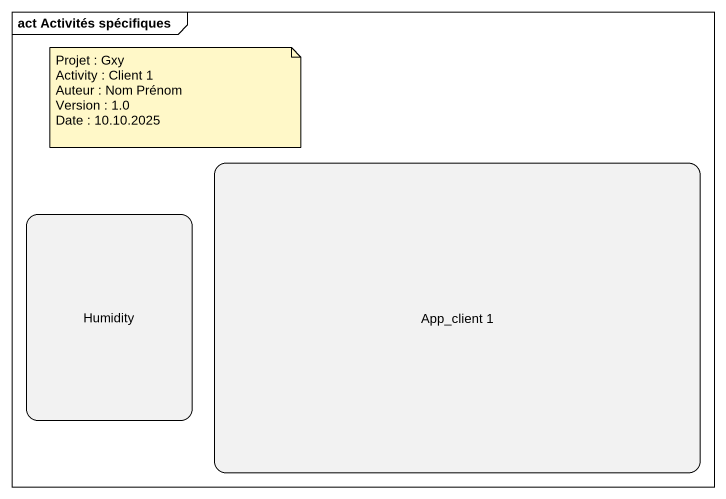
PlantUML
@startuml
mainframe act Activités spécifiques
hide empty description
state "App_client 1" as App_client_1
state Humidity
note as N1
  Projet : Gxy
  Activity : Client 1
  Auteur : Nom Prénom
  Version : 1.0
  Date : 10.10.2025
end note
@enduml
